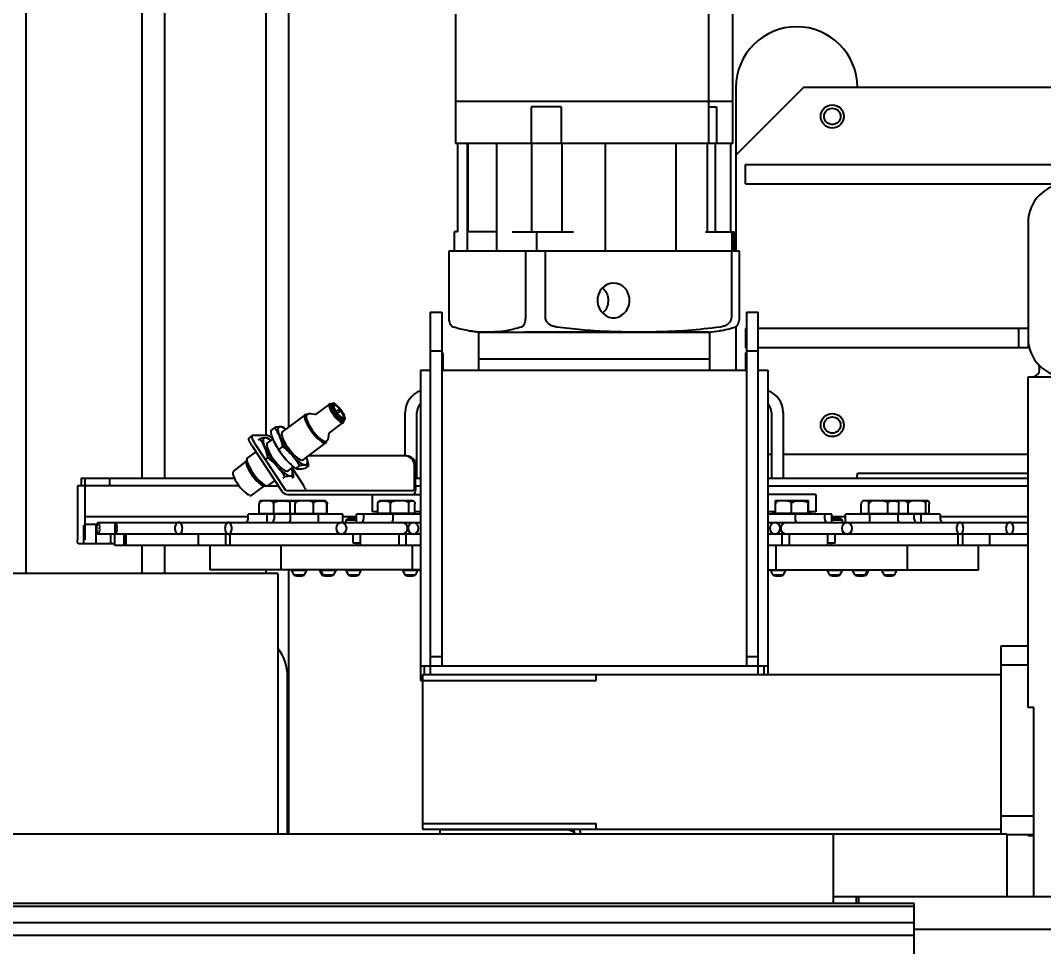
# Model space of a CAD drawing. Header units: inches. Extents: x -347369 to -260369, y 119522 to 149869.
# Drawn here: x -325060 to -324529, y 139435 to 139915 of the extents above; entities that cross this region are included whole.
import ezdxf

# ---------------------------------------------------------------- set-up
doc = ezdxf.new("R2010")
doc.units = ezdxf.units.IN
doc.header["$LTSCALE"] = 300
doc.layers.add('MACCHINA', color=40, linetype='Continuous')
doc.layers.add('QUOTE', color=7, linetype='Continuous')
doc.styles.get("Standard").update_dxf_attribs({"font": 'romans.shx'})
doc.dimstyles.new('sc1a100_pollici', dxfattribs={"dimscale": 100, "dimtxt": 3, "dimasz": 3, "dimexe": 0, "dimexo": 0, "dimgap": 1, "dimtad": 1, "dimzin": 12, "dimdsep": 46, "dimtxsty": 'Standard', "dimblk": 'CLOSEDBLANK', "dimcen": 1, "dimclrd": 253, "dimclre": 253, "dimclrt": 2, "dimadec": 0, "dimazin": 3, "dimtfac": 1, "dimtmove": 0, "dimatfit": 1, "dimldrblk": 'CLOSEDBLANK', "dimfxl": 1, "dimtolj": 1, "dimtzin": 0, "dimarcsym": 0})

# ---------------------------------------------------------------- blocks, each defined once
blk = doc.blocks.new('_ClosedBlank')
at = {"color": 0, "linetype": 'ByBlock', "lineweight": -2}
for p, q in [((-1, 0.1667), (0, 0)), ((-1, 0.1667), (-1, -0.1667)), ((0, 0), (-1, -0.1667))]:
    blk.add_line(p, q, dxfattribs=at)
blk = doc.blocks.new('*D16')
at = {"layer": 'Defpoints', "color": 0, "transparency": 16777216}
for p in [(-307383.62, 144199.66), (-325383.62, 140999.66), (-307383.62, 139125.63)]:
    blk.add_point(p, dxfattribs=at)
at = {"layer": 'QUOTE', "color": 253, "lineweight": -2, "transparency": 16777216}
for p, q in [((-325383.62, 140999.66), (-325383.62, 144199.66)), ((-325083.62, 144199.66), (-307683.62, 144199.66)), ((-307383.62, 139125.63), (-307383.62, 144199.66))]:
    blk.add_line(p, q, dxfattribs=at)
at = {"layer": 'QUOTE', "color": 253, "lineweight": -2, "transparency": 16777216, "xscale": 300, "yscale": 300, "zscale": 300, "rotation": 180}
blk.add_blockref('_ClosedBlank', (-325383.62, 144199.66), dxfattribs=at)
at = {"layer": 'QUOTE', "color": 253, "lineweight": -2, "transparency": 16777216, "xscale": 300, "yscale": 300, "zscale": 300}
blk.add_blockref('_ClosedBlank', (-307383.62, 144199.66), dxfattribs=at)
at = {"layer": 'QUOTE', "color": 2, "transparency": 16777216, "char_height": 300, "attachment_point": 5}
for s, insert in [('\\A1;18000', (-316383.62, 144449.66)), ('\\A1;[59\'-0 11/16"]', (-316383.62, 143871.08))]:
    blk.add_mtext(s, dxfattribs=dict(at, insert=insert))
blk = doc.blocks.new('A$C27be3406')
at = {"layer": 'MACCHINA'}
for p, q in [((326.74, 1155), (326.74, 628.5)), ((386.85, 993.5), (386.85, 678)), ((398.85, 678), (398.85, 993.5)), ((451.15, 993.5), (451.15, 700.14)), ((463.15, 704.46), (463.15, 993.5)), ((549.52, 918.5), (549.52, 851.5)), ((681.03, 851.5), (681.03, 918.5)), ((693.48, 851.5), (693.48, 918.5)), ((695, 880.5), (695, 795.6)), ((730, 880.5), (695, 845.5)), ((983.29, 880.5), (730, 880.5)), ((549.52, 873.5), (693.48, 873.5)), ((588.75, 870.5), (588.75, 851.5)), ((604.45, 870.5), (588.75, 870.5)), ((604.45, 870.5), (604.45, 851.5)), ((681.03, 870.5), (684.87, 870.5)), ((684.87, 870.5), (684.87, 851.5)), ((693.48, 851.5), (549.52, 851.5)), ((550.55, 851.5), (550.55, 805.6)), ((555.64, 851.5), (555.64, 795.6)), ((556.1, 805.6), (556.1, 851.5)), ((570.95, 795.6), (570.95, 851.5)), ((589.06, 851.5), (589.06, 805.6)), ((604.71, 851.5), (604.71, 805.6)), ((627.13, 851.5), (627.13, 795.6)), ((664.09, 795.6), (664.09, 851.5)), ((680.22, 805.6), (680.22, 851.5)), ((684.17, 851.5), (684.17, 805.6)), ((692.45, 805.6), (692.45, 851.5)), ((700, 830.5), (700, 840.5)), ((700, 840.5), (944.56, 840.5)), ((700, 830.5), (916.5, 830.5)), ((846.5, 810.5), (846.5, 745.5)), ((548.97, 805.6), (548.97, 795.6)), ((550.62, 805.6), (548.97, 805.6)), ((570.95, 805.6), (555.64, 805.6)), ((578.97, 805.6), (610.77, 805.6)), ((591.84, 795.6), (591.84, 805.6)), ((679.21, 805.6), (694.03, 805.6)), ((693.1, 795.6), (693.1, 805.6)), ((694.03, 795.6), (694.03, 805.6)), ((546.11, 795.6), (546.11, 761.2)), ((696.89, 795.6), (546.11, 795.6)), ((586.03, 761.2), (586.03, 795.6)), ((596.28, 761.2), (596.28, 795.6)), ((692.65, 795.6), (692.65, 761.2)), ((696.89, 761.2), (696.89, 795.6)), ((536.5, 764), (536.5, 576)), ((536.5, 764), (542.5, 764)), ((542.5, 764), (542.5, 580.5)), ((700.5, 764), (700.5, 580.5)), ((700.5, 764), (706.5, 764)), ((706.5, 576), (706.5, 764)), ((562, 753.6), (681, 753.6)), ((695, 756.59), (695, 734)), ((700, 755.5), (700, 745.5)), ((700.5, 755.5), (700, 755.5)), ((846.5, 755.5), (706.5, 755.5)), ((841.5, 755.5), (841.5, 745.5)), ((561.5, 753.1), (561.5, 734)), ((681.5, 734), (681.5, 753.1)), ((536.5, 744), (542.5, 744)), ((543, 743), (542.5, 743)), ((543, 743), (543, 734)), ((700.5, 745.5), (700, 745.5)), ((700, 743), (700.5, 743)), ((700, 743), (700, 734)), ((700.5, 744), (706.5, 744)), ((846.5, 745.5), (706.5, 745.5)), ((681.5, 739.6), (561.5, 739.6)), ((531.5, 734), (531.5, 573)), ((531.5, 734), (536.5, 734)), ((542.5, 734), (700.5, 734)), ((706.5, 734), (711.5, 734)), ((711.5, 734), (711.5, 576)), ((846.5, 559), (846.5, 730.5)), ((846.5, 730.5), (919.36, 730.5)), ((484.23, 716.4), (477.01, 711.03)), ((485.5, 716.34), (484.77, 716.48)), ((485.95, 716.69), (485.18, 716.11)), ((473.1, 711.1), (472.49, 710.64)), ((476.85, 710.94), (474.54, 711.38)), ((487.65, 712.52), (489.07, 713.57)), ((488.37, 711.52), (489.69, 712.5)), ((489.07, 713.57), (488.97, 713.45)), ((489.7, 712.5), (489.8, 712.62)), ((523.5, 689.5), (523.5, 712)), ((529.5, 678), (529.5, 712)), ((713.5, 712), (713.5, 678)), ((719.5, 712), (719.5, 678)), ((471.65, 710.78), (459.78, 701.95)), ((472.76, 710.84), (472.45, 710.9)), ((484.17, 701.4), (491.39, 706.77)), ((491.39, 707.77), (492.16, 708.34)), ((491.63, 707.26), (491.7, 708)), ((455.82, 704.17), (453.77, 702.66)), ((461.5, 703.33), (460.49, 704.17)), ((483.8, 698.94), (484.04, 701.27)), ((484.03, 701.2), (484.04, 701.27)), ((444.14, 700.05), (442.6, 698.91)), ((452.16, 700.14), (444.43, 700.14)), ((445.44, 696.04), (461.05, 672.35)), ((448.11, 698.44), (447.08, 697.68)), ((454.97, 698.37), (452.07, 696.22)), ((453.85, 697.54), (452.78, 698.44)), ((470.53, 687.51), (482.39, 696.34)), ((482.5, 697.18), (483.11, 697.64)), ((482.74, 697.07), (482.77, 697.38)), ((446, 691.7), (441.75, 688.54)), ((443.9, 694.89), (459.51, 671.21)), ((459.96, 694.34), (457.91, 692.83)), ((711.5, 690.5), (713.5, 690.5)), ((719.5, 690.5), (846.5, 690.5)), ((441.04, 686.76), (434.63, 681.8)), ((441.02, 686.63), (440.99, 686.3)), ((441.4, 687.81), (441.32, 687.01)), ((441.35, 687.31), (441.34, 687.3)), ((452.24, 688.61), (451.22, 687.85)), ((464.35, 684.98), (464.69, 684.68)), ((468.77, 684.51), (466.73, 683)), ((473.45, 684.51), (471.41, 683)), ((524.22, 689.5), (473.2, 689.5)), ((528.25, 673.5), (528.25, 684.5)), ((528.93, 673.5), (528.93, 684.5)), ((462.82, 681.78), (465.66, 683.89)), ((470.8, 674.41), (464.92, 683.34)), ((757.9, 678), (758, 680.5)), ((758, 680.5), (846.5, 680.5)), ((353.51, 674), (353.51, 646)), ((437.32, 674), (353.51, 674)), ((355.41, 678), (355.41, 674)), ((355.41, 678), (434.91, 678)), ((357.32, 678), (357.32, 646)), ((370.11, 678), (370.11, 674)), ((443.99, 669.21), (450.58, 673.93)), ((450.13, 674.01), (450.45, 673.95)), ((450.91, 674.12), (451.69, 673.98)), ((451.15, 674), (451.56, 674)), ((451.19, 674.06), (451.2, 674.07)), ((452.31, 674), (457.67, 674)), ((452.49, 674.1), (455.92, 676.65)), ((461.06, 678.78), (460.04, 678.02)), ((465.74, 678.78), (464.72, 678.02)), ((471.86, 672.35), (470.8, 674.41)), ((528.93, 678), (531.5, 678)), ((528.93, 674), (531.5, 674)), ((711.5, 678), (846.5, 678)), ((711.5, 674), (846.5, 674)), ((462.59, 671.5), (527.58, 671.5)), ((462.59, 669.5), (531.5, 669.5)), ((506.5, 660.5), (506.5, 669.5)), ((736.5, 669.5), (711.5, 669.5)), ((736.5, 669.5), (736.5, 660.5)), ((447.78, 659.7), (447.78, 664.63)), ((464.59, 666.3), (448.85, 666.3)), ((455.32, 659.7), (455.32, 664.63)), ((463.77, 659.7), (463.77, 664.63)), ((481.44, 666.3), (465.14, 666.3)), ((466.45, 659.7), (466.45, 664.63)), ((475.97, 659.7), (475.97, 664.63)), ((482.81, 659.7), (482.81, 664.63)), ((483.06, 659.7), (483.06, 664.63)), ((509.32, 659.7), (509.32, 664.63)), ((527.08, 666.3), (510.79, 666.3)), ((515.83, 659.7), (515.83, 664.63)), ((525.45, 659.7), (525.45, 664.63)), ((527.91, 666.08), (527.88, 666.1)), ((528.55, 659.7), (528.55, 664.63)), ((715.45, 659.7), (715.45, 664.63)), ((732.21, 666.3), (715.92, 666.3)), ((723.84, 659.7), (723.84, 664.63)), ((732.45, 659.7), (732.45, 664.63)), ((732.67, 659.7), (732.67, 664.63)), ((759.94, 659.7), (759.94, 664.63)), ((794.15, 666.3), (761.56, 666.3)), ((764, 659.7), (764, 664.63)), ((773.77, 659.7), (773.77, 664.63)), ((779.48, 659.7), (779.48, 664.63)), ((784.32, 659.7), (784.32, 664.63)), ((793.53, 659.7), (793.53, 664.63)), ((795.22, 659.7), (795.22, 664.63)), ((442, 658), (357.32, 658)), ((442, 656.8), (442, 659.3)), ((491.16, 659.3), (442, 659.3)), ((447.78, 659.7), (483.06, 659.7)), ((448.9, 659.7), (448.9, 659.3)), ((452, 655), (452, 659.3)), ((455.5, 659.3), (455.5, 656.8)), ((464.05, 656.8), (464.05, 659.3)), ((465.1, 659.3), (465.1, 659.7)), ((465.19, 659.7), (465.19, 659.3)), ((478.55, 655), (478.55, 659.3)), ((481.39, 659.3), (481.39, 659.7)), ((491.16, 655), (491.16, 659.3)), ((498.23, 658), (491.16, 658)), ((498.23, 655), (498.23, 659.3)), ((531.5, 659.3), (498.23, 659.3)), ((501.88, 659.3), (501.88, 656.8)), ((509.32, 660.5), (506.5, 660.5)), ((528.55, 659.7), (509.32, 659.7)), ((510.84, 659.7), (510.84, 659.3)), ((517.28, 656.8), (517.28, 659.3)), ((527.04, 659.3), (527.04, 659.7)), ((531.5, 660.5), (528.55, 660.5)), ((715.45, 660.5), (711.5, 660.5)), ((744.77, 659.3), (711.5, 659.3)), ((714.45, 659.7), (714.45, 660.5)), ((733.68, 659.7), (714.45, 659.7)), ((715.96, 659.7), (715.96, 659.3)), ((725.72, 659.3), (725.72, 656.8)), ((732.16, 659.3), (732.16, 659.7)), ((736.5, 660.5), (732.67, 660.5)), ((733.68, 659.7), (733.68, 660.5)), ((741.12, 656.8), (741.12, 659.3)), ((744.77, 655), (744.77, 659.3)), ((751.84, 658), (744.77, 658)), ((751.84, 655), (751.84, 659.3)), ((801, 659.3), (751.84, 659.3)), ((759.94, 659.7), (795.22, 659.7)), ((761.61, 659.7), (761.61, 659.3)), ((764.45, 655), (764.45, 659.3)), ((777.81, 659.3), (777.81, 659.7)), ((777.9, 659.7), (777.9, 659.3)), ((778.95, 659.3), (778.95, 656.8)), ((787.5, 656.8), (787.5, 659.3)), ((791, 655), (791, 659.3)), ((794.1, 659.3), (794.1, 659.7)), ((801, 659.3), (801, 656.8)), ((846.5, 658), (801, 658)), ((357.32, 654), (356.84, 653.5)), ((356.84, 644.5), (356.84, 653.5)), ((363.7, 654), (357.32, 654)), ((363.31, 644), (363.31, 654)), ((364.28, 655), (531.5, 655)), ((492.72, 656.23), (492.72, 655)), ((498.23, 656.23), (492.72, 656.23)), ((711.5, 655), (846.5, 655)), ((750.28, 656.23), (744.77, 656.23)), ((750.28, 655), (750.28, 656.23)), ((363.5, 652.01), (363.5, 652)), ((531.5, 649), (364.28, 649)), ((365.05, 652.01), (365.05, 652)), ((370.67, 649), (370.67, 644)), ((372.94, 652.01), (372.94, 652)), ((373, 643), (373, 649)), ((374.05, 652.01), (374.05, 652)), ((377.67, 649), (377.67, 643)), ((378.86, 643), (378.86, 649)), ((404.05, 652.01), (404.05, 652)), ((407.96, 652.01), (407.96, 652)), ((416.36, 643), (416.36, 649)), ((430.06, 652.01), (430.06, 652)), ((430.24, 649), (430.24, 643)), ((432.78, 643), (432.78, 649)), ((433.62, 652.01), (433.62, 652)), ((487.66, 652.01), (487.66, 652)), ((493.16, 652.01), (493.16, 652)), ((496.55, 644.3), (496.55, 649)), ((500.35, 643), (500.35, 649)), ((520.29, 649), (520.29, 643)), ((524.07, 643), (524.07, 649)), ((524.77, 652), (524.77, 652.01)), ((525.09, 652.01), (525.09, 652)), ((530.4, 652.01), (530.4, 652)), ((846.5, 649), (711.5, 649)), ((712.6, 652.01), (712.6, 652)), ((717.91, 652.01), (717.91, 652)), ((718.23, 652.01), (718.23, 652)), ((718.93, 643), (718.93, 649)), ((722.71, 643), (722.71, 649)), ((742.65, 643), (742.65, 649)), ((746.45, 644.3), (746.45, 649)), ((749.84, 652.01), (749.84, 652)), ((755.34, 652.01), (755.34, 652)), ((809.38, 652.01), (809.38, 652)), ((810.22, 643), (810.22, 649)), ((812.76, 643), (812.76, 649)), ((812.94, 652.01), (812.94, 652)), ((826.64, 643), (826.64, 649)), ((835.04, 652.01), (835.04, 652)), ((838.95, 652.01), (838.95, 652)), ((373, 644), (354.11, 644)), ((356.84, 644.5), (357.32, 644)), ((531.5, 643), (373, 643)), ((386.85, 643), (386.85, 628.5)), ((398.85, 628.5), (398.85, 643)), ((422.19, 643), (422.19, 630.5)), ((459.05, 643), (459.05, 630.5)), ((500.35, 644.3), (496.55, 644.3)), ((498.48, 643), (498.48, 644.3)), ((527.09, 643), (527.09, 630.5)), ((846.5, 643), (711.5, 643)), ((715.91, 630.5), (715.91, 643)), ((746.45, 644.3), (742.65, 644.3)), ((744.52, 643), (744.52, 644.3)), ((783.95, 630.5), (783.95, 643)), ((820.81, 630.5), (820.81, 643)), ((457.5, 628.5), (217.08, 628.5)), ((531.5, 630.5), (422.19, 630.5)), ((451.15, 630.5), (451.15, 628.5)), ((457.5, 628.5), (457.5, 493.5)), ((463.15, 493.5), (463.15, 630.5)), ((464.5, 630.5), (464.5, 630.05)), ((464.5, 630.05), (465.82, 627.76)), ((472.5, 630.05), (464.5, 630.05)), ((471.18, 627.76), (465.82, 627.76)), ((471.18, 627.76), (472.5, 630.05)), ((472.5, 630.05), (472.5, 630.5)), ((479, 630.5), (479, 630.05)), ((479, 630.05), (480.32, 627.76)), ((487.65, 630.05), (479, 630.05)), ((479.65, 630.5), (479.65, 630.05)), ((479.65, 630.05), (480.97, 627.76)), ((486.33, 627.76), (480.32, 627.76)), ((486.33, 627.76), (487.65, 630.05)), ((487.65, 630.05), (487.65, 630.5)), ((492.72, 630.5), (492.72, 630.05)), ((492.72, 630.05), (494.04, 627.76)), ((500.72, 630.05), (492.72, 630.05)), ((499.4, 627.76), (494.04, 627.76)), ((499.4, 627.76), (500.72, 630.05)), ((500.72, 630.05), (500.72, 630.5)), ((522.11, 630.5), (522.11, 630.05)), ((522.11, 630.05), (523.43, 627.76)), ((530.11, 630.05), (522.11, 630.05)), ((528.79, 627.76), (523.43, 627.76)), ((528.79, 627.76), (530.11, 630.05)), ((530.11, 630.05), (530.11, 630.5)), ((531.15, 630.5), (531.15, 630.05)), ((531.15, 630.05), (531.5, 629.44)), ((531.5, 630.05), (531.15, 630.05)), ((711.5, 630.5), (820.81, 630.5)), ((711.5, 629.44), (711.85, 630.05)), ((711.85, 630.05), (711.5, 630.05)), ((711.85, 630.05), (711.85, 630.5)), ((712.89, 630.5), (712.89, 630.05)), ((712.89, 630.05), (714.21, 627.76)), ((720.89, 630.05), (712.89, 630.05)), ((719.57, 627.76), (714.21, 627.76)), ((719.57, 627.76), (720.89, 630.05)), ((720.89, 630.05), (720.89, 630.5)), ((742.28, 630.5), (742.28, 630.05)), ((742.28, 630.05), (743.6, 627.76)), ((750.28, 630.05), (742.28, 630.05)), ((748.96, 627.76), (743.6, 627.76)), ((748.96, 627.76), (750.28, 630.05)), ((750.28, 630.05), (750.28, 630.5)), ((755.35, 630.5), (755.35, 630.05)), ((755.35, 630.05), (756.67, 627.76)), ((764, 630.05), (755.35, 630.05)), ((762.68, 627.76), (756.67, 627.76)), ((762.03, 627.76), (763.35, 630.05)), ((762.68, 627.76), (764, 630.05)), ((763.35, 630.05), (763.35, 630.5)), ((764, 630.05), (764, 630.5)), ((770.5, 630.5), (770.5, 630.05)), ((770.5, 630.05), (771.82, 627.76)), ((778.5, 630.05), (770.5, 630.05)), ((777.18, 627.76), (771.82, 627.76)), ((777.18, 627.76), (778.5, 630.05)), ((778.5, 630.05), (778.5, 630.5)), ((832.5, 591), (846.5, 591)), ((832.5, 493.5), (832.5, 591)), ((536.5, 585.5), (542.5, 585.5)), ((700.5, 585.5), (706.5, 585.5)), ((531.5, 580.56), (531.87, 580.5)), ((711.13, 580.5), (531.87, 580.5)), ((533.5, 576), (533.5, 580.5)), ((709.5, 580.5), (709.5, 576)), ((711.13, 580.5), (711.5, 580.56)), ((846.5, 581), (832.5, 581)), ((462.5, 493.5), (462.5, 575.03)), ((531.5, 573), (622.5, 573)), ((532.5, 576), (532.5, 496)), ((832.5, 576), (532.5, 576)), ((622.5, 573), (622.5, 576)), ((849.5, 559), (846.5, 559)), ((849.5, 461), (849.5, 559)), ((532.5, 499), (622.5, 499)), ((622.5, 496), (622.5, 499)), ((832.5, 503), (849.5, 503)), ((835.5, 493.5), (272.51, 493.5)), ((532.5, 496), (832.5, 496)), ((541.5, 495.7), (541.5, 493.5)), ((608.5, 495.7), (541.5, 495.7)), ((594.14, 496), (594.14, 495.7)), ((595, 496), (595, 495.7)), ((745.5, 493.5), (745.5, 457.5)), ((835.5, 493.5), (835.5, 461)), ((849.5, 493), (835.5, 493)), ((846.5, 493), (846.5, 492.5)), ((849.5, 492.5), (846.5, 492.5)), ((787.5, 457.5), (251.87, 457.5)), ((860.5, 461), (745.5, 461)), ((757.5, 457.5), (757.5, 461)), ((758.5, 461), (758.5, 457.5)), ((787.5, 425.5), (787.5, 457.5)), ((251.39, 456.1), (787.5, 456.1)), ((249.92, 447.64), (787.5, 447.64)), ((248.53, 441.14), (787.5, 441.14)), ((863.5, 444), (787.5, 444))]:
    blk.add_line(p, q, dxfattribs=at)
at = {"layer": 'MACCHINA', "flags": 128}
for points in [[(631.53, 779.1), (629.85, 778.92), (628.25, 778.37), (626.78, 777.49), (625.5, 776.3), (624.47, 774.86), (623.73, 773.23), (623.31, 771.46), (623.22, 769.64), (623.48, 767.84), (624.06, 766.14), (624.95, 764.59), (626.11, 763.27), (627.49, 762.23), (629.04, 761.51), (630.69, 761.15), (632.37, 761.15), (634.02, 761.51), (635.56, 762.23), (636.94, 763.27), (638.1, 764.59), (638.99, 766.14), (639.58, 767.84), (639.83, 769.64), (639.75, 771.46), (639.32, 773.23), (638.58, 774.86), (637.55, 776.3), (636.28, 777.49), (634.81, 778.37), (633.2, 778.92), (631.53, 779.1)], [(484.77, 716.48), (484.57, 716.5), (484.16, 716.34), (483.99, 715.84), (484.09, 715.06), (484.44, 714.05)], [(485.49, 716.34), (485.38, 716.35), (485.01, 716.2), (484.86, 715.76), (484.94, 715.06), (485.26, 714.15)], [(491.98, 710.38), (491.48, 711.41), (490.81, 712.51), (490.03, 713.62), (489.17, 714.64), (488.31, 715.53), (487.5, 716.2), (486.8, 716.63), (486.25, 716.77), (485.89, 716.63), (485.75, 716.2), (485.83, 715.53), (486.13, 714.64)], [(472.45, 710.9), (472.16, 710.93), (471.63, 710.77), (471.34, 710.29), (471.3, 709.52), (471.51, 708.49), (471.96, 707.24)], [(484.44, 714.05), (485.02, 712.86), (485.79, 711.59), (486.69, 710.32), (487.68, 709.13), (488.67, 708.11), (489.61, 707.33), (490.42, 706.84), (491.05, 706.67), (491.47, 706.84), (491.63, 707.26)], [(485.18, 716.11), (485.12, 716.05), (484.98, 715.63), (485.06, 714.95), (485.36, 714.07)], [(485.26, 714.15), (485.78, 713.08), (486.47, 711.94), (487.28, 710.8), (488.17, 709.73), (489.06, 708.82), (489.9, 708.12), (490.62, 707.68), (491.19, 707.53), (491.57, 707.68), (491.7, 708)], [(485.36, 714.07), (485.86, 713.04), (486.53, 711.94), (487.32, 710.84), (488.17, 709.81), (489.03, 708.93), (489.84, 708.25), (490.54, 707.83), (491.09, 707.68), (491.39, 707.77)], [(486.13, 714.64), (486.63, 713.62), (487.3, 712.51), (488.09, 711.41), (488.94, 710.38), (489.8, 709.5), (490.61, 708.82), (491.31, 708.4), (491.86, 708.25), (492.22, 708.4), (492.37, 708.82), (492.28, 709.5), (491.98, 710.38)], [(491.39, 710.81), (490.89, 711.81), (490.22, 712.87), (489.43, 713.9), (488.6, 714.79), (487.82, 715.46), (487.16, 715.84), (486.68, 715.89), (486.44, 715.62), (486.45, 715.04), (486.72, 714.21)], [(486.72, 714.21), (487.22, 713.22), (487.9, 712.16), (488.69, 711.13), (489.52, 710.24), (490.3, 709.57), (490.96, 709.19), (491.43, 709.13), (491.67, 709.41), (491.66, 709.99), (491.39, 710.81)], [(488.97, 713.45), (488.95, 713.37), (489, 713.22), (489.09, 713.04), (489.22, 712.85), (489.37, 712.68), (489.51, 712.55), (489.63, 712.49), (489.7, 712.5)], [(471.96, 707.24), (472.63, 705.84), (473.49, 704.33), (474.5, 702.79), (475.63, 701.28), (476.82, 699.87), (478.01, 698.62), (479.16, 697.59), (480.22, 696.82), (481.14, 696.35), (481.88, 696.19), (482.4, 696.35), (482.69, 696.82), (482.74, 697.07)], [(472.49, 710.64), (472.47, 710.63), (472.2, 710.19), (472.16, 709.47), (472.36, 708.51), (472.78, 707.34)], [(472.78, 707.34), (473.4, 706.03), (474.2, 704.63), (475.15, 703.19), (476.2, 701.79), (477.3, 700.47), (478.42, 699.31), (479.49, 698.35), (480.48, 697.63), (481.33, 697.19), (482.02, 697.04), (482.5, 697.18)], [(458.68, 704.56), (458.2, 704.48), (457.85, 704.23), (457.62, 703.81), (457.52, 703.25), (457.55, 702.53), (457.71, 701.68), (458, 700.72), (458.41, 699.65)], [(459.78, 701.95), (459.77, 701.94), (459.48, 701.47), (459.44, 700.7), (459.65, 699.67), (460.09, 698.42)], [(443.9, 694.89), (443.4, 695.69), (442.99, 696.46), (442.68, 697.17), (442.48, 697.79), (442.4, 698.3), (442.44, 698.68), (442.6, 698.91)], [(444.43, 700.14), (444.15, 700.06), (443.99, 699.82), (443.94, 699.45), (444.02, 698.94), (444.22, 698.32), (444.53, 697.61), (444.94, 696.84), (445.44, 696.04)], [(450.97, 698.83), (450.49, 698.74), (450.14, 698.49), (449.91, 698.08), (449.81, 697.51), (449.84, 696.8), (450, 695.95), (450.29, 694.98), (450.7, 693.91)], [(452.07, 696.22), (452.06, 696.21), (451.77, 695.73), (451.73, 694.96), (451.93, 693.93), (452.38, 692.68)], [(460.09, 698.42), (460.76, 697.01), (461.62, 695.5), (462.64, 693.96), (463.77, 692.45), (464.95, 691.05), (466.15, 689.8), (467.3, 688.77), (468.36, 688), (469.28, 687.52), (470.01, 687.36), (470.53, 687.51)], [(452.38, 692.68), (453.05, 691.27), (453.91, 689.77), (454.93, 688.23), (456.06, 686.72), (457.24, 685.31), (458.44, 684.06), (459.59, 683.03), (460.65, 682.26), (461.57, 681.79), (462.3, 681.62), (462.82, 681.78)], [(464.89, 689.82), (465.88, 688.75), (466.87, 687.78), (467.83, 686.93), (468.74, 686.22), (469.59, 685.65), (470.36, 685.24), (471.05, 684.99), (471.63, 684.9)], [(441.34, 687.3), (441.33, 687.29), (441.06, 686.85), (441.02, 686.15), (441.21, 685.2), (441.62, 684.06)], [(441.75, 688.54), (441.74, 688.53), (441.45, 688.05), (441.41, 687.28), (441.61, 686.25), (442.06, 685)], [(441.93, 684.4), (442.56, 683.09), (443.36, 681.68), (444.31, 680.25), (445.36, 678.84), (446.46, 677.53), (447.57, 676.37), (448.65, 675.41), (449.63, 674.69), (450.49, 674.25), (450.91, 674.12)], [(442.06, 685), (442.73, 683.6), (443.59, 682.09), (444.61, 680.55), (445.73, 679.04), (446.92, 677.63), (448.12, 676.39), (449.27, 675.35), (450.33, 674.58), (451.24, 674.11), (451.98, 673.95), (452.49, 674.1)], [(471.63, 684.9), (472.11, 684.99), (472.46, 685.24), (472.69, 685.65), (472.79, 686.22), (472.76, 686.93), (472.6, 687.78), (472.31, 688.75), (472.29, 688.82)], [(441.57, 683.81), (442.22, 682.47), (443.05, 681.03), (444.04, 679.56), (445.13, 678.14), (446.27, 676.84), (447.4, 675.73), (448.46, 674.86), (449.4, 674.27), (450.13, 674.01)], [(441.62, 684.06), (442.24, 682.77), (443.03, 681.39), (443.96, 679.97), (444.99, 678.59), (446.08, 677.3), (447.17, 676.16), (448.23, 675.21), (449.2, 674.51), (450.04, 674.07), (450.72, 673.92), (451.19, 674.06)], [(457.17, 684.08), (458.17, 683.01), (459.16, 682.05), (460.12, 681.2), (461.03, 680.48), (461.88, 679.91), (462.65, 679.5), (463.34, 679.25), (463.92, 679.17)], [(463.92, 679.17), (464.4, 679.25), (464.75, 679.5), (464.98, 679.91), (465.08, 680.48), (465.05, 681.2), (464.89, 682.05), (464.6, 683.01), (464.58, 683.09)], [(434.81, 678.24), (435.4, 677), (436.17, 675.68), (437.08, 674.33), (438.08, 673.03), (439.12, 671.84), (440.16, 670.82), (441.13, 670.02), (442, 669.48), (442.66, 669.24)], [(528.25, 673.5), (528.24, 673.11), (528.2, 672.73), (528.14, 672.39), (528.05, 672.09), (527.95, 671.84), (527.83, 671.65), (527.71, 671.54), (527.58, 671.5)], [(528.93, 673.5), (528.9, 672.72), (528.82, 671.97), (528.7, 671.28), (528.53, 670.67), (528.33, 670.17), (528.09, 669.8), (527.84, 669.58), (527.58, 669.5)], [(760.56, 665.96), (760.47, 665.9), (760.35, 665.78)], [(406, 655), (405.62, 654.94), (405.25, 654.77), (404.91, 654.5), (404.62, 654.12), (404.37, 653.67), (404.19, 653.15), (404.08, 652.59), (404.05, 652.01)], [(407.96, 652.01), (407.92, 652.59), (407.81, 653.15), (407.63, 653.67), (407.39, 654.12), (407.09, 654.5), (406.75, 654.77), (406.39, 654.94), (406.01, 655)], [(431.83, 655), (431.49, 654.94), (431.15, 654.77), (430.85, 654.5), (430.58, 654.12), (430.36, 653.67), (430.19, 653.15), (430.09, 652.59), (430.06, 652.01)], [(433.62, 652.01), (433.58, 652.59), (433.48, 653.15), (433.32, 653.67), (433.1, 654.12), (432.83, 654.5), (432.52, 654.77), (432.19, 654.94), (431.84, 655)], [(811.16, 655), (810.81, 654.94), (810.48, 654.77), (810.17, 654.5), (809.9, 654.12), (809.68, 653.67), (809.52, 653.15), (809.42, 652.59), (809.38, 652.01)], [(812.94, 652.01), (812.91, 652.59), (812.81, 653.15), (812.64, 653.67), (812.42, 654.12), (812.15, 654.5), (811.85, 654.77), (811.51, 654.94), (811.17, 655)], [(836.99, 655), (836.61, 654.94), (836.25, 654.77), (835.91, 654.5), (835.61, 654.12), (835.37, 653.67), (835.19, 653.15), (835.08, 652.59), (835.04, 652.01)], [(838.95, 652.01), (838.92, 652.59), (838.81, 653.15), (838.63, 653.67), (838.38, 654.12), (838.09, 654.5), (837.75, 654.77), (837.38, 654.94), (837, 655)], [(404.05, 652), (404.08, 651.41), (404.19, 650.85), (404.37, 650.33), (404.62, 649.88), (404.91, 649.5), (405.25, 649.23), (405.62, 649.06), (406, 649)], [(406.01, 649), (406.39, 649.06), (406.75, 649.23), (407.09, 649.5), (407.39, 649.88), (407.63, 650.33), (407.81, 650.85), (407.92, 651.41), (407.96, 652)], [(430.06, 652), (430.09, 651.41), (430.19, 650.85), (430.36, 650.33), (430.58, 649.88), (430.85, 649.5), (431.15, 649.23), (431.49, 649.06), (431.83, 649)], [(431.84, 649), (432.19, 649.06), (432.52, 649.23), (432.83, 649.5), (433.1, 649.88), (433.32, 650.33), (433.48, 650.85), (433.58, 651.41), (433.62, 652)], [(809.38, 652), (809.42, 651.41), (809.52, 650.85), (809.68, 650.33), (809.9, 649.88), (810.17, 649.5), (810.48, 649.23), (810.81, 649.06), (811.16, 649)], [(811.17, 649), (811.51, 649.06), (811.85, 649.23), (812.15, 649.5), (812.42, 649.88), (812.64, 650.33), (812.81, 650.85), (812.91, 651.41), (812.94, 652)], [(835.04, 652), (835.08, 651.41), (835.19, 650.85), (835.37, 650.33), (835.61, 649.88), (835.91, 649.5), (836.25, 649.23), (836.61, 649.06), (836.99, 649)], [(837, 649), (837.38, 649.06), (837.75, 649.23), (838.09, 649.5), (838.38, 649.88), (838.63, 650.33), (838.81, 650.85), (838.92, 651.41), (838.95, 652)]]:
    blk.add_lwpolyline(points, dxfattribs=at)
at = {"layer": 'MACCHINA'}
for centre, radius in [((745, 865.5), 6), ((745, 865.5), 4.25), ((745, 705.5), 6), ((745, 705.5), 4.25)]:
    blk.add_circle(centre, radius, dxfattribs=at)
for centre, radius, start, end in [((726.5, 880.5), 31.5, 0, 180), ((866.5, 810.5), 20, 90, 180), ((583.94, 932.26), 180, 261.2445, 263), ((562, 753.1), 0.5, 90, 180), ((659.06, 932.26), 180, 277, 278.7542), ((681, 753.1), 0.5, 0, 90), ((866.5, 750.5), 20, 180, 270), ((848.5, 734.55), 4.05, 270, 41.5445), ((535.5, 712), 12, 109.4712, 180), ((707.5, 712), 12, 0, 70.5288), ((535.5, 712), 6, 131.8103, 180), ((707.5, 712), 6, 0, 48.1897), ((477.68, 704.05), 14.85, 35.2673, 39.8915), ((457.87, 698.97), 5.65, 49.4522, 81.8361), ((450.16, 693.24), 5.65, 49.4522, 81.8361), ((450.37, 694.79), 5.63, 37.9601, 71.5339), ((490.5, 713.55), 38.74, 205.6748, 222.2097), ((492.95, 715.36), 37.95, 204.4654, 222.3116), ((485.24, 709.63), 37.95, 204.4654, 222.3116), ((446.23, 686.22), 5.24, 179.102, 207.3351), ((446.97, 686.96), 5.65, 179.4952, 206.9419), ((484.32, 707.52), 30.12, 221.6041, 228.46), ((523.39, 684.64), 4.86, 358.3198, 88.215), ((524.07, 684.64), 4.86, 358.3198, 88.215), ((462.63, 673.21), 3.71, 212.6719, 269.4392), ((462.61, 673.35), 1.85, 212.6719, 269.4392), ((448.85, 664.63), 1.67, 90, 106.9998), ((465.14, 664.63), 1.67, 105.0566, 115.9449), ((465.14, 664.63), 1.67, 90, 101.3321), ((481.44, 664.63), 1.67, 43.5436, 89.9544), ((510.79, 664.63), 1.67, 90, 120.6295), ((527.08, 664.63), 1.67, 76.8403, 90), ((715.92, 664.63), 1.67, 90, 102.5509), ((732.21, 664.63), 1.67, 77.4882, 90), ((761.56, 664.63), 1.67, 90, 119.4483), ((777.86, 664.63), 1.67, 43.5436, 90), ((794.15, 664.63), 1.67, 73.0516, 90), ((366.97, 652.7), 3.54, 139.6093, 191.3691), ((361.58, 652.7), 3.54, 348.6309, 40.3907), ((377.38, 652.73), 4.5, 149.6998, 189.2368), ((369.61, 652.73), 4.5, 350.7632, 30.3002), ((440, 656.8), 2, 295.8419, 0), ((453.48, 656.75), 2.02, 299.7917, 1.2999), ((462.03, 656.75), 2.02, 299.7917, 1.2999), ((490.54, 652.12), 2.88, 92.6014, 182.3842), ((490.28, 652.12), 2.88, 357.6158, 87.3986), ((496.72, 649.3), 8, 79.1095, 120), ((499.61, 656.65), 2.28, 313.5627, 3.7465), ((515.01, 656.65), 2.28, 313.5627, 3.7465), ((521.78, 652.01), 3, 0, 90), ((527.92, 652.17), 2.84, 93.7364, 183.3029), ((527.56, 652.17), 2.84, 356.6971, 86.2636), ((715.44, 652.17), 2.84, 93.7364, 183.3029), ((715.08, 652.17), 2.84, 356.6971, 86.2636), ((721.22, 652.01), 3, 90, 180), ((727.99, 656.65), 2.28, 176.2535, 226.4373), ((743.39, 656.65), 2.28, 176.2535, 226.4373), ((746.28, 649.3), 8, 60, 100.8905), ((752.72, 652.12), 2.88, 92.6014, 182.3842), ((752.46, 652.12), 2.88, 357.6158, 87.3986), ((780.97, 656.75), 2.02, 178.7001, 240.2083), ((789.52, 656.75), 2.02, 178.7001, 240.2083), ((803, 656.8), 2, 180, 244.1581), ((366.97, 651.3), 3.54, 168.6309, 220.3907), ((361.58, 651.3), 3.54, 319.6093, 11.3691), ((377.38, 651.27), 4.5, 170.7632, 210.3002), ((369.61, 651.27), 4.5, 329.6998, 9.2368), ((490.54, 651.88), 2.88, 177.6158, 267.3986), ((490.28, 651.88), 2.88, 272.6014, 2.3842), ((521.78, 652), 3, 270, 0), ((527.92, 651.83), 2.84, 176.6971, 266.2636), ((527.56, 651.83), 2.84, 273.7364, 3.3029), ((715.44, 651.83), 2.84, 176.6971, 266.2636), ((715.08, 651.83), 2.84, 273.7364, 3.3029), ((721.22, 652), 3, 180, 270), ((752.72, 651.88), 2.88, 177.6158, 267.3986), ((752.46, 651.88), 2.88, 272.6014, 2.3842), ((468.5, 635.3), 8, 250.4249, 289.5751), ((483, 635.3), 8, 250.4249, 272.3348), ((483.65, 635.3), 8, 250.4249, 289.5751), ((496.72, 635.3), 8, 250.4249, 289.5751), ((526.11, 635.3), 8, 250.4249, 289.5751), ((716.89, 635.3), 8, 250.4249, 289.5751), ((746.28, 635.3), 8, 250.4249, 289.5751), ((759.35, 635.3), 8, 250.4249, 289.5751), ((760, 635.3), 8, 267.6659, 289.5751), ((774.5, 635.3), 8, 250.4249, 289.5751), ((438.5, 575.03), 24, 0, 37.6585), ((609, 493.5), 2.5, 0, 90), ((609, 493.5), 5.5, 0, 27.0357)]:
    blk.add_arc(centre, radius, start, end, dxfattribs=at)
for points, knots in [([(625.86, 776.61), (626.44, 776.04), (627.72, 774.77), (628.59, 772.4), (628.9, 769.77), (628.43, 767.13), (627.33, 764.84), (626.18, 763.9), (625.81, 763.59)], [0, 0, 0, 0, 0.1645406, 0.36506, 0.4986762, 0.7001761, 0.9017039, 1, 1, 1, 1]), ([(546.11, 761.2), (546.13, 760.78), (546.16, 759.93), (546.47, 758.67), (547.05, 757.39), (547.78, 756.62), (548.31, 756.39), (548.49, 756.31)], [0, 0, 0, 0, 0.147738, 0.294674, 0.508871, 0.833018, 1, 1, 1, 1]), ([(583.64, 756.31), (583.87, 756.42), (584.34, 756.63), (585, 757.33), (585.54, 758.32), (585.88, 759.5), (586.02, 760.51), (586.02, 761.05), (586.03, 761.2)], [0, 0, 0, 0, 0.217177, 0.43374, 0.638924, 0.810576, 0.946729, 1, 1, 1, 1]), ([(602.04, 756.31), (601.47, 756.42), (600.34, 756.63), (598.76, 757.33), (597.46, 758.32), (596.62, 759.5), (596.3, 760.51), (596.28, 761.05), (596.28, 761.2)], [0, 0, 0, 0, 0.217177, 0.43374, 0.638924, 0.810576, 0.946729, 1, 1, 1, 1]), ([(692.65, 761.2), (692.6, 760.78), (692.51, 759.93), (691.77, 758.67), (690.37, 757.39), (688.6, 756.62), (687.32, 756.39), (686.89, 756.31)], [0, 0, 0, 0, 0.147738, 0.294674, 0.508871, 0.833018, 1, 1, 1, 1]), ([(694.51, 756.31), (694.74, 756.42), (695.21, 756.63), (695.86, 757.33), (696.4, 758.32), (696.75, 759.5), (696.88, 760.51), (696.89, 761.05), (696.89, 761.2)], [0, 0, 0, 0, 0.217177, 0.43374, 0.638924, 0.810576, 0.946729, 1, 1, 1, 1]), ([(583.64, 756.31), (581.35, 755.65), (576.78, 754.33), (570.91, 753.77), (565.04, 753.6), (559.17, 753.88), (553.31, 754.81), (549.76, 755.92), (548.49, 756.31)], [0, 0, 0, 0, 0.195945, 0.391946, 0.499994, 0.695796, 0.891558, 1, 1, 1, 1]), ([(630.34, 753.6), (629.98, 753.6), (627.61, 753.6), (623.14, 753.6), (617.04, 753.6), (611.03, 753.6), (604.62, 753.6), (597.96, 753.6), (591.25, 753.6), (587.25, 753.6), (585.28, 753.6)], [0, 0, 0, 0, 0.0227491, 0.1514949, 0.2795558, 0.4052903, 0.5310138, 0.6918442, 0.8482747, 1, 1, 1, 1]), ([(686.89, 756.31), (681.37, 755.65), (670.32, 754.33), (654.92, 753.72), (640.75, 753.6), (627.84, 753.94), (614.91, 754.71), (606.33, 755.78), (602.04, 756.31)], [0, 0, 0, 0, 0.195653, 0.391944, 0.543576, 0.695206, 0.847614, 1, 1, 1, 1]), ([(680.94, 753.6), (680.93, 753.6), (680.91, 753.6), (680.16, 753.6), (678.7, 753.6), (676.32, 753.6), (672.93, 753.6), (668.82, 753.6), (664, 753.6), (658.43, 753.6), (652.59, 753.6), (647.91, 753.6), (645.33, 753.6), (644.62, 753.6)], [0, 0, 0, 0, 0.064453, 0.150733, 0.237005, 0.347368, 0.454713, 0.558826, 0.662946, 0.770292, 0.880648, 0.966928, 1, 1, 1, 1]), ([(686.44, 754.46), (687.87, 754.66), (690.56, 755.04), (693.24, 755.91), (694.51, 756.31)], [0, 0, 0, 0, 0.528109, 1, 1, 1, 1]), ([(474.57, 711.37), (474.36, 711.39), (473.94, 711.45), (473.37, 711.32), (473.15, 711.1), (473.08, 711.03)], [0, 0, 0, 0, 0.423905, 0.832833, 1, 1, 1, 1]), ([(477.01, 711.04), (476.92, 711), (476.8, 710.94), (476.83, 710.94), (476.84, 710.94)], [0, 0, 0, 0, 0.734031, 1, 1, 1, 1]), ([(455.32, 697.35), (455, 698.19), (454.36, 699.88), (453.97, 701.73), (453.77, 702.66)], [0, 0, 0, 0, 0.498264, 1, 1, 1, 1]), ([(458.68, 704.56), (458.26, 704.54), (457.42, 704.5), (456.35, 704.28), (455.82, 704.17)], [0, 0, 0, 0, 0.497781, 1, 1, 1, 1]), ([(458.41, 699.65), (458.03, 700.45), (457.29, 702.06), (456.31, 703.47), (455.82, 704.17)], [0, 0, 0, 0, 0.498264, 1, 1, 1, 1]), ([(460.49, 704.17), (460.25, 704.28), (459.77, 704.5), (459.04, 704.54), (458.68, 704.56)], [0, 0, 0, 0, 0.502219, 1, 1, 1, 1]), ([(484.04, 701.24), (484.03, 701.24), (484.03, 701.19), (484.07, 701.35), (484.15, 701.38), (484.16, 701.38)], [0, 0, 0, 0, 0.060479, 0.895989, 1, 1, 1, 1]), ([(450.97, 698.83), (450.55, 698.81), (449.71, 698.77), (448.64, 698.55), (448.11, 698.44)], [0, 0, 0, 0, 0.497781, 1, 1, 1, 1]), ([(450.7, 693.91), (450.32, 694.71), (449.58, 696.32), (448.6, 697.73), (448.11, 698.44)], [0, 0, 0, 0, 0.4982642, 1, 1, 1, 1]), ([(452.78, 698.44), (452.54, 698.55), (452.06, 698.77), (451.33, 698.81), (450.97, 698.83)], [0, 0, 0, 0, 0.502219, 1, 1, 1, 1]), ([(457.91, 692.83), (457.42, 693.53), (456.44, 694.94), (455.69, 696.55), (455.32, 697.35)], [0, 0, 0, 0, 0.502086, 1, 1, 1, 1]), ([(459.96, 694.34), (459.76, 695.27), (459.37, 697.12), (458.73, 698.81), (458.41, 699.65)], [0, 0, 0, 0, 0.502086, 1, 1, 1, 1]), ([(483.13, 697.71), (483.26, 697.8), (483.56, 698.04), (483.76, 698.58), (483.79, 698.97), (483.8, 699.16)], [0, 0, 0, 0, 0.263835, 0.652252, 1, 1, 1, 1]), ([(452.24, 688.61), (452.05, 689.54), (451.66, 691.38), (451.02, 693.07), (450.7, 693.91)], [0, 0, 0, 0, 0.502086, 1, 1, 1, 1]), ([(461.8, 687.52), (461.09, 688.36), (459.66, 690.05), (458.5, 691.9), (457.91, 692.83)], [0, 0, 0, 0, 0.497781, 1, 1, 1, 1]), ([(459.96, 694.34), (460.84, 693.64), (462.59, 692.23), (464.12, 690.62), (464.89, 689.82)], [0, 0, 0, 0, 0.502219, 1, 1, 1, 1]), ([(464.89, 689.82), (465.6, 688.98), (467.02, 687.29), (468.19, 685.44), (468.77, 684.51)], [0, 0, 0, 0, 0.497781, 1, 1, 1, 1]), ([(452.24, 688.61), (453.13, 687.9), (454.88, 686.49), (456.41, 684.88), (457.17, 684.08)], [0, 0, 0, 0, 0.502219, 1, 1, 1, 1]), ([(466.73, 683), (465.85, 683.7), (464.09, 685.11), (462.56, 686.72), (461.8, 687.52)], [0, 0, 0, 0, 0.502219, 1, 1, 1, 1]), ([(468.77, 684.51), (469.31, 684.63), (470.38, 684.84), (471.22, 684.88), (471.63, 684.9)], [0, 0, 0, 0, 0.502219, 1, 1, 1, 1]), ([(471.63, 684.9), (472, 684.88), (472.73, 684.84), (473.21, 684.63), (473.45, 684.51)], [0, 0, 0, 0, 0.497781, 1, 1, 1, 1]), ([(473.45, 684.51), (473.26, 685.45), (472.96, 686.93), (472.45, 688.29), (472.26, 688.8)], [0, 0, 0, 0, 0.625875, 1, 1, 1, 1]), ([(434.65, 681.81), (434.64, 681.81), (434.45, 681.73), (434.25, 681.34), (434.12, 680.75), (434.18, 679.98), (434.41, 679.15), (434.65, 678.55), (434.73, 678.33)], [0, 0, 0, 0, 0.009006, 0.198697, 0.386166, 0.609206, 0.860858, 1, 1, 1, 1]), ([(457.17, 684.08), (457.89, 683.24), (459.31, 681.55), (460.48, 679.71), (461.06, 678.78)], [0, 0, 0, 0, 0.497781, 1, 1, 1, 1]), ([(461.06, 678.78), (461.6, 678.89), (462.67, 679.11), (463.51, 679.15), (463.92, 679.17)], [0, 0, 0, 0, 0.502219, 1, 1, 1, 1]), ([(463.92, 679.17), (464.29, 679.15), (465.02, 679.11), (465.5, 678.89), (465.74, 678.78)], [0, 0, 0, 0, 0.4977806, 1, 1, 1, 1]), ([(465.74, 678.78), (465.55, 679.71), (465.25, 681.2), (464.74, 682.56), (464.55, 683.06)], [0, 0, 0, 0, 0.625875, 1, 1, 1, 1]), ([(468.55, 682.61), (468.18, 682.63), (467.45, 682.67), (466.97, 682.89), (466.73, 683)], [0, 0, 0, 0, 0.497781, 1, 1, 1, 1]), ([(471.41, 683), (470.87, 682.89), (469.8, 682.67), (468.97, 682.63), (468.55, 682.61)], [0, 0, 0, 0, 0.502219, 1, 1, 1, 1]), ([(442.87, 669.05), (442.88, 669.05), (443.11, 668.96), (443.48, 668.96), (443.81, 669.13), (443.96, 669.21)], [0, 0, 0, 0, 0.020848, 0.570825, 1, 1, 1, 1]), ([(455.32, 664.63), (455.31, 664.73), (455.29, 664.93), (455.15, 665.25), (454.85, 665.62), (453.98, 666.13), (452.27, 666.28), (450.54, 666.3), (449.14, 666.06), (448.5, 665.8), (448.07, 665.42), (447.87, 665.11), (447.79, 664.83), (447.79, 664.68), (447.78, 664.63)], [0, 0, 0, 0, 0.026555, 0.053007, 0.096234, 0.170228, 0.383898, 0.691531, 0.778744, 0.880669, 0.920378, 0.960394, 0.987599, 1, 1, 1, 1]), ([(448.37, 666.19), (448.33, 666.19), (448.24, 666.2), (448.09, 666.05), (447.94, 665.8), (447.85, 665.42), (447.8, 665.11), (447.79, 664.83), (447.78, 664.68), (447.78, 664.63)], [0, 0, 0, 0, 0.159729, 0.397299, 0.674943, 0.78311, 0.892113, 0.96622, 1, 1, 1, 1]), ([(455.32, 664.63), (455.32, 664.72), (455.34, 664.9), (455.49, 665.21), (455.83, 665.57), (456.76, 666.06), (458.2, 666.24), (459.91, 666.27), (461.5, 666.27), (462.77, 666.07), (463.61, 665.83), (463.86, 665.61), (463.94, 665.55)], [0, 0, 0, 0, 0.026174, 0.054927, 0.100905, 0.177883, 0.385326, 0.558563, 0.727493, 0.895433, 0.970138, 1, 1, 1, 1]), ([(463.77, 664.63), (463.78, 664.73), (463.78, 664.93), (463.83, 665.25), (463.94, 665.62), (464.25, 666.13), (464.86, 666.28), (465.47, 666.3), (465.97, 666.06), (466.2, 665.8), (466.35, 665.42), (466.42, 665.11), (466.45, 664.83), (466.45, 664.68), (466.45, 664.63)], [0, 0, 0, 0, 0.026555, 0.053007, 0.096234, 0.170228, 0.383898, 0.691531, 0.778744, 0.880669, 0.920378, 0.960394, 0.987599, 1, 1, 1, 1]), ([(475.97, 664.63), (475.96, 664.73), (475.94, 664.93), (475.76, 665.25), (475.38, 665.62), (474.28, 666.13), (472.12, 666.28), (469.93, 666.3), (468.16, 666.06), (467.36, 665.8), (466.82, 665.42), (466.56, 665.11), (466.46, 664.83), (466.46, 664.68), (466.45, 664.63)], [0, 0, 0, 0, 0.026555, 0.053007, 0.096234, 0.170228, 0.383898, 0.691531, 0.778744, 0.880669, 0.920378, 0.960394, 0.987599, 1, 1, 1, 1]), ([(475.97, 664.63), (475.98, 664.72), (475.99, 664.9), (476.1, 665.21), (476.35, 665.57), (477.04, 666.06), (478.11, 666.24), (479.38, 666.27), (480.56, 666.26), (481.51, 666.1), (482.21, 665.75), (482.57, 665.41), (482.76, 665.01), (482.81, 664.77), (482.81, 664.65), (482.81, 664.63)], [0, 0, 0, 0, 0.023422, 0.049152, 0.090296, 0.159181, 0.344814, 0.499837, 0.651007, 0.80129, 0.868141, 0.935704, 0.966051, 0.996637, 1, 1, 1, 1]), ([(482.81, 664.63), (482.8, 664.73), (482.8, 664.93), (482.75, 665.25), (482.64, 665.61), (482.43, 665.99), (482.24, 666.04), (482.13, 666.07)], [0, 0, 0, 0, 0.094264, 0.188164, 0.341612, 0.604277, 1, 1, 1, 1]), ([(482.57, 665.69), (482.59, 665.68), (482.69, 665.62), (482.84, 665.41), (482.99, 665.11), (483.05, 664.83), (483.06, 664.68), (483.06, 664.63)], [0, 0, 0, 0, 0.070213, 0.379613, 0.691401, 0.903376, 1, 1, 1, 1]), ([(482.63, 665.76), (482.67, 665.73), (482.77, 665.66), (482.9, 665.41), (483.01, 665.11), (483.05, 664.83), (483.06, 664.68), (483.06, 664.63)], [0, 0, 0, 0, 0.192997, 0.461539, 0.732154, 0.916136, 1, 1, 1, 1]), ([(509.32, 664.63), (509.33, 664.73), (509.34, 664.93), (509.46, 665.25), (509.72, 665.62), (510.48, 666.13), (511.96, 666.28), (513.45, 666.3), (514.66, 666.06), (515.21, 665.8), (515.58, 665.42), (515.75, 665.11), (515.82, 664.83), (515.83, 664.68), (515.83, 664.63)], [0, 0, 0, 0, 0.026555, 0.053007, 0.096234, 0.170228, 0.383898, 0.691531, 0.778744, 0.880669, 0.920378, 0.960394, 0.987599, 1, 1, 1, 1]), ([(509.32, 664.63), (509.32, 664.72), (509.33, 664.9), (509.38, 665.21), (509.49, 665.57), (509.7, 665.92), (509.88, 665.98), (509.98, 666.01)], [0, 0, 0, 0, 0.096346, 0.202187, 0.371432, 0.654789, 1, 1, 1, 1]), ([(525.45, 664.63), (525.44, 664.73), (525.42, 664.93), (525.24, 665.25), (524.85, 665.62), (523.74, 666.13), (521.55, 666.28), (519.34, 666.3), (517.56, 666.06), (516.75, 665.8), (516.2, 665.42), (515.94, 665.11), (515.84, 664.83), (515.83, 664.68), (515.83, 664.63)], [0, 0, 0, 0, 0.026555, 0.053007, 0.096234, 0.170228, 0.383898, 0.691531, 0.778744, 0.880669, 0.920378, 0.960394, 0.987599, 1, 1, 1, 1]), ([(525.45, 664.63), (525.45, 664.72), (525.45, 664.9), (525.5, 665.21), (525.62, 665.57), (525.93, 666.06), (526.42, 666.24), (526.99, 666.27), (527.53, 666.26), (527.96, 666.1), (528.28, 665.75), (528.45, 665.41), (528.53, 665.01), (528.55, 664.77), (528.55, 664.65), (528.55, 664.63)], [0, 0, 0, 0, 0.023422, 0.049152, 0.090296, 0.159181, 0.344814, 0.499837, 0.651007, 0.80129, 0.868141, 0.935704, 0.966051, 0.996637, 1, 1, 1, 1]), ([(723.84, 664.63), (723.83, 664.72), (723.82, 664.9), (723.68, 665.21), (723.38, 665.57), (722.52, 666.06), (721.21, 666.24), (719.66, 666.27), (718.21, 666.26), (717.05, 666.1), (716.19, 665.75), (715.74, 665.41), (715.51, 665.01), (715.46, 664.77), (715.45, 664.65), (715.45, 664.63)], [0, 0, 0, 0, 0.023422, 0.049152, 0.090296, 0.159181, 0.344814, 0.499837, 0.651007, 0.80129, 0.868141, 0.935704, 0.966051, 0.996637, 1, 1, 1, 1]), ([(715.45, 664.63), (715.45, 664.73), (715.46, 664.93), (715.46, 665.25), (715.47, 665.62), (715.49, 666.12), (715.53, 666.27), (715.55, 666.23), (715.56, 666.22)], [0, 0, 0, 0, 0.0550446, 0.1098763, 0.1994804, 0.3528601, 0.79577, 1, 1, 1, 1]), ([(723.84, 664.63), (723.85, 664.73), (723.87, 664.93), (724.03, 665.25), (724.37, 665.62), (725.37, 666.13), (727.33, 666.28), (729.31, 666.3), (730.91, 666.06), (731.63, 665.8), (732.12, 665.42), (732.35, 665.11), (732.44, 664.83), (732.45, 664.68), (732.45, 664.63)], [0, 0, 0, 0, 0.026555, 0.053007, 0.096234, 0.170228, 0.383898, 0.691531, 0.778744, 0.880669, 0.920378, 0.960394, 0.987599, 1, 1, 1, 1]), ([(732.67, 664.63), (732.67, 664.73), (732.67, 664.93), (732.67, 665.25), (732.66, 665.62), (732.63, 666.13), (732.58, 666.28), (732.53, 666.3), (732.49, 666.06), (732.47, 665.8), (732.46, 665.42), (732.45, 665.11), (732.45, 664.83), (732.45, 664.68), (732.45, 664.63)], [0, 0, 0, 0, 0.0265548, 0.0530069, 0.0962339, 0.1702278, 0.3838977, 0.6915312, 0.7787445, 0.8806693, 0.9203784, 0.9603938, 0.987599, 1, 1, 1, 1]), ([(764, 664.63), (763.99, 664.73), (763.98, 664.93), (763.91, 665.25), (763.75, 665.62), (763.28, 666.13), (762.35, 666.28), (761.42, 666.3), (760.67, 666.06), (760.33, 665.8), (760.1, 665.42), (759.99, 665.11), (759.95, 664.83), (759.94, 664.68), (759.94, 664.63)], [0, 0, 0, 0, 0.0265548, 0.0530069, 0.0962339, 0.1702278, 0.3838977, 0.6915312, 0.7787445, 0.8806693, 0.9203784, 0.9603938, 0.987599, 1, 1, 1, 1]), ([(773.77, 664.63), (773.76, 664.72), (773.74, 664.9), (773.58, 665.21), (773.23, 665.57), (772.23, 666.06), (770.71, 666.24), (768.9, 666.27), (767.21, 666.26), (765.85, 666.1), (764.86, 665.75), (764.33, 665.41), (764.06, 665.01), (764, 664.77), (764, 664.65), (764, 664.63)], [0, 0, 0, 0, 0.023422, 0.0491521, 0.0902961, 0.1591809, 0.3448142, 0.4998375, 0.6510072, 0.8012902, 0.8681407, 0.9357045, 0.9660508, 0.996637, 1, 1, 1, 1]), ([(773.77, 664.63), (773.77, 664.73), (773.78, 664.93), (773.89, 665.25), (774.12, 665.62), (774.78, 666.13), (776.08, 666.28), (777.39, 666.3), (778.45, 666.06), (778.93, 665.8), (779.26, 665.42), (779.41, 665.11), (779.47, 664.83), (779.48, 664.68), (779.48, 664.63)], [0, 0, 0, 0, 0.0265548, 0.0530069, 0.0962339, 0.1702278, 0.3838977, 0.6915312, 0.7787445, 0.8806693, 0.9203784, 0.9603938, 0.987599, 1, 1, 1, 1]), ([(784.32, 664.63), (784.31, 664.73), (784.29, 664.93), (784.15, 665.25), (783.85, 665.62), (782.98, 666.13), (781.27, 666.27), (779.66, 666.34), (778.68, 666.14), (778.56, 666.11)], [0, 0, 0, 0, 0.036221, 0.072302, 0.131264, 0.232192, 0.52364, 0.943254, 1, 1, 1, 1]), ([(779.04, 665.76), (779.09, 665.73), (779.19, 665.66), (779.32, 665.41), (779.43, 665.11), (779.47, 664.83), (779.48, 664.68), (779.48, 664.63)], [0, 0, 0, 0, 0.192997, 0.461539, 0.732154, 0.916136, 1, 1, 1, 1]), ([(793.53, 664.63), (793.52, 664.72), (793.51, 664.9), (793.36, 665.21), (793.02, 665.57), (792.09, 666.06), (790.65, 666.24), (788.94, 666.27), (787.35, 666.26), (786.07, 666.1), (785.13, 665.75), (784.63, 665.41), (784.38, 665.01), (784.32, 664.77), (784.32, 664.65), (784.32, 664.63)], [0, 0, 0, 0, 0.023422, 0.049152, 0.090296, 0.159181, 0.344814, 0.499837, 0.651007, 0.80129, 0.868141, 0.935704, 0.966051, 0.996637, 1, 1, 1, 1]), ([(793.53, 664.63), (793.53, 664.73), (793.54, 664.93), (793.57, 665.25), (793.64, 665.62), (793.83, 666.13), (794.21, 666.28), (794.6, 666.3), (794.91, 666.06), (795.06, 665.8), (795.15, 665.42), (795.2, 665.11), (795.21, 664.83), (795.22, 664.68), (795.22, 664.63)], [0, 0, 0, 0, 0.026555, 0.053007, 0.096234, 0.170228, 0.383898, 0.691531, 0.778744, 0.880669, 0.920378, 0.960394, 0.987599, 1, 1, 1, 1]), ([(354.11, 644), (354.04, 644.02), (353.91, 644.07), (353.72, 644.41), (353.59, 644.92), (353.52, 645.48), (353.51, 645.85), (353.51, 646)], [0, 0, 0, 0, 0.214692, 0.429385, 0.644074, 0.858765, 1, 1, 1, 1]), ([(608.5, 495.7), (609.21, 495.54), (610.06, 495.35), (610.76, 495.16), (610.87, 495.13)], [0, 0, 0, 0, 0.844219, 1, 1, 1, 1]), ([(608.5, 495.7), (608.87, 495.53), (609.62, 495.18), (610.58, 494.66), (611.26, 494.13), (611.49, 493.75), (611.5, 493.54), (611.5, 493.5)], [0, 0, 0, 0, 0.237236, 0.474472, 0.711611, 0.948751, 1, 1, 1, 1])]:
    blk.add_open_spline(points, degree=3, knots=knots, dxfattribs=at)
for points in [[(434.81, 678.24), (434.78, 678.27), (434.71, 678.33), (434.71, 678.46), (434.77, 678.6), (434.86, 678.69), (434.9, 678.73)], [(471.86, 672.35), (471.93, 672.23), (472.06, 671.98), (472.35, 671.71), (472.69, 671.53), (472.94, 671.51), (473.06, 671.5)]]:
    blk.add_open_spline(points, degree=3, dxfattribs=at)

msp = doc.modelspace()

# ---------------------------------------------------------------- block references
at = {"layer": 'QUOTE'}
msp.add_blockref('A$C27be3406', (-325383.625, 138999.656), dxfattribs=at)

# ---------------------------------------------------------------- dimensions: what is measured, and where the dimension line sits
dim = msp.add_linear_dim(base=(-307383.625, 144199.656), p1=(-325383.625, 140999.656), p2=(-307383.625, 139125.625), dimstyle='sc1a100_pollici', override={"dimpost": '\\X'}, dxfattribs=at)
dim.commit()
dim.dimension.update_dxf_attribs({"geometry": '*D16', "text_midpoint": (-316383.625, 144199.656), "dimtype": 160})

doc.saveas('drawing.dxf')
